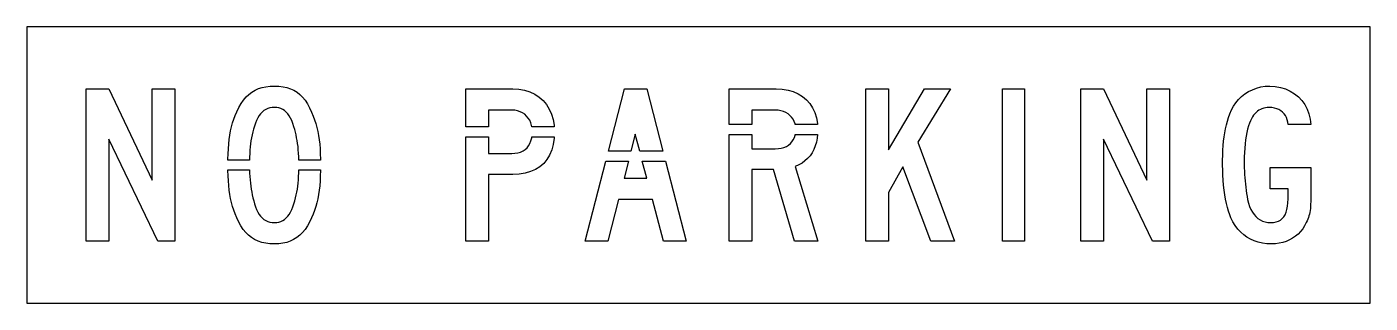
# Model space of a CAD drawing. Extents: x 0 to 68, y 0 to 14.
import ezdxf

# ---------------------------------------------------------------- set-up
doc = ezdxf.new("R2010")
doc.units = 0
doc.layers.add('CUT', color=7, linetype='Continuous')
doc.layers.add('OUTSIDE', color=1, linetype='Continuous')

msp = doc.modelspace()

# ---------------------------------------------------------------- linework, layer by layer
at = {"layer": 'CUT'}
for points in [[(13.7072, 8.0883), (13.684, 8.2359), (13.6576, 8.3797), (13.628, 8.5204), (13.5944, 8.6587), (13.5576, 8.7979), (13.5176, 8.9393), (13.4656, 9.1009), (13.4096, 9.247), (13.348, 9.3776), (13.2816, 9.4935), (13.2096, 9.5948), (13.1312, 9.6814), (13.048, 9.754), (12.9584, 9.8128), (12.8624, 9.8584), (12.76, 9.89), (12.6504, 9.9094), (12.5352, 9.9156), (12.4128, 9.9094), (12.2984, 9.89), (12.1912, 9.8584), (12.092, 9.8143), (11.9992, 9.7563), (11.9136, 9.6852), (11.8344, 9.6002), (11.7616, 9.502), (11.6944, 9.3892), (11.632, 9.2624), (11.576, 9.1217), (11.524, 8.9664), (11.4784, 8.8187), (11.4376, 8.6727), (11.4024, 8.5273), (11.3712, 8.3805), (11.3456, 8.2313), (11.324, 8.0783), (11.3072, 7.919), (11.2936, 7.7529), (11.284, 7.5782), (11.2768, 7.3927), (11.2739, 7.251), (10.1788, 7.251), (10.1792, 7.2976), (10.1872, 7.5666), (10.2, 7.8224), (10.2184, 8.0651), (10.244, 8.297), (10.2752, 8.5188), (10.3136, 8.7314), (10.36, 8.9362), (10.4136, 9.1341), (10.476, 9.3266), (10.5464, 9.5144), (10.6264, 9.6984), (10.7344, 9.9179), (10.8496, 10.115), (10.972, 10.2912), (11.1024, 10.4458), (11.2416, 10.5803), (11.3912, 10.6955), (11.5512, 10.7905), (11.7216, 10.8678), (11.9048, 10.9266), (12.1008, 10.9683), (12.3112, 10.9923), (12.5352, 11), (12.7592, 10.9923), (12.9688, 10.9675), (13.164, 10.9258), (13.3472, 10.8671), (13.5168, 10.789), (13.6752, 10.6916), (13.8224, 10.5749), (13.9592, 10.4381), (14.0864, 10.2796), (14.204, 10.0995), (14.3136, 9.897), (14.416, 9.6713), (14.4952, 9.4819), (14.5656, 9.2918), (14.628, 9.1001), (14.6816, 8.9038), (14.728, 8.7028), (14.7664, 8.4949), (14.7984, 8.2785), (14.8232, 8.052), (14.8416, 7.8139), (14.8552, 7.5627), (14.8624, 7.296), (14.8627, 7.251), (13.7673, 7.251), (13.7632, 7.4182), (13.7544, 7.6006), (13.7416, 7.7722), (13.7264, 7.9337)], [(64.9613, 4.6974), (64.9453, 4.6), (64.9261, 4.5072), (64.9029, 4.4184), (64.8757, 4.3318), (64.8445, 4.2483), (64.8093, 4.1656), (64.7701, 4.0844), (64.6853, 3.9206), (64.5877, 3.7691), (64.4773, 3.6292), (64.3549, 3.5016), (64.2205, 3.388), (64.0749, 3.2875), (63.9189, 3.2017), (63.7533, 3.1306), (63.5773, 3.0742), (63.3933, 3.0332), (63.2013, 3.0077), (63.0013, 3), (62.7677, 3.0093), (62.5453, 3.0379), (62.3341, 3.085), (62.1333, 3.1515), (61.9437, 3.2357), (61.7661, 3.3386), (61.6005, 3.4599), (61.4461, 3.5983), (61.3037, 3.7552), (61.1741, 3.9291), (61.0565, 4.12), (60.9525, 4.3287), (60.8909, 4.4817), (60.8333, 4.6533), (60.7797, 4.8427), (60.7309, 5.0475), (60.6861, 5.2655), (60.6469, 5.4951), (60.6125, 5.7331), (60.5845, 5.9782), (60.5613, 6.2278), (60.5445, 6.4806), (60.5349, 6.7341), (60.5309, 6.9861), (60.5333, 7.2512), (60.5389, 7.5055), (60.5485, 7.7482), (60.5637, 7.9809), (60.5829, 8.205), (60.6085, 8.4207), (60.6397, 8.6286), (60.6765, 8.8303), (60.7205, 9.0267), (60.7717, 9.2184), (60.8301, 9.4054), (60.8957, 9.5901), (60.9773, 9.7888), (61.0789, 9.9774), (61.1997, 10.1536), (61.3389, 10.3175), (61.4941, 10.4667), (61.6645, 10.6004), (61.8485, 10.7171), (62.0437, 10.8153), (62.2501, 10.8941), (62.4653, 10.9521), (62.6877, 10.9884), (62.9173, 11), (63.1989, 10.9838), (63.4669, 10.9351), (63.7189, 10.8555), (63.9549, 10.7472), (64.1709, 10.612), (64.3661, 10.4512), (64.5389, 10.2665), (64.6869, 10.0601), (64.8077, 9.8336), (64.9005, 9.5878), (64.9637, 9.325), (64.9941, 9.0475), (63.8437, 9.0475), (63.8293, 9.1728), (63.8021, 9.291), (63.7613, 9.4008), (63.7085, 9.502), (63.6429, 9.5932), (63.5661, 9.6752), (63.4781, 9.7455), (63.3797, 9.805), (63.2709, 9.8522), (63.1525, 9.887), (63.0253, 9.9086), (62.8893, 9.9156), (62.7925, 9.9117), (62.6997, 9.8993), (62.6109, 9.88), (62.5253, 9.8522), (62.4437, 9.8166), (62.3661, 9.7733), (62.2925, 9.7215), (62.2237, 9.662), (62.1589, 9.5948), (62.0981, 9.5198), (62.0421, 9.4371), (61.9909, 9.3459), (61.9365, 9.2408), (61.8861, 9.1171), (61.8389, 8.9764), (61.7965, 8.8195), (61.7581, 8.6487), (61.7245, 8.4647), (61.6949, 8.2692), (61.6709, 8.0643), (61.6517, 7.851), (61.6373, 7.6307), (61.6285, 7.4058), (61.6261, 7.1762), (61.6269, 7.0131), (61.6309, 6.8493), (61.6365, 6.6846), (61.6445, 6.52), (61.6549, 6.3561), (61.6677, 6.193), (61.6829, 6.0307), (61.7005, 5.8707), (61.7205, 5.7115), (61.7429, 5.5554), (61.7677, 5.4015), (61.7941, 5.2508), (61.8413, 5.0684), (61.8973, 4.9007), (61.9629, 4.7484), (62.0373, 4.6108), (62.1221, 4.4887), (62.2157, 4.3828), (62.3181, 4.2924), (62.4309, 4.2182), (62.5525, 4.1602), (62.6829, 4.1185), (62.8237, 4.0929), (62.9733, 4.0844), (63.1141, 4.0922), (63.2421, 4.1161), (63.3581, 4.1563), (63.4605, 4.2128), (63.5509, 4.2862), (63.6293, 4.3758), (63.6949, 4.4825), (63.7485, 4.607), (63.7901, 4.7484), (63.8197, 4.9069), (63.8373, 5.0831), (63.8437, 5.2779), (63.8437, 5.7934), (62.9453, 5.7934), (62.9453, 6.8779), (64.9941, 6.8779), (64.9941, 5.2779), (64.9933, 5.1465), (64.9893, 5.0236), (64.9829, 4.9084), (64.9733, 4.7994)], [(3.0059, 3.1353), (3.0059, 10.8647), (4.1563, 10.8647), (6.3459, 6.2271), (6.3459, 10.8647), (7.4971, 10.8647), (7.4971, 3.1353), (6.6267, 3.1353), (4.1563, 8.3156), (4.1563, 3.1353)], [(25.3836, 9.3799), (25.2996, 9.4819), (25.202, 9.5693), (25.0924, 9.6435), (24.9716, 9.7022), (24.8396, 9.7447), (24.6988, 9.771), (24.5484, 9.7795), (23.3692, 9.7795), (23.3692, 8.9322), (22.2188, 8.9322), (22.2188, 10.8647), (24.6044, 10.8647), (24.9116, 10.847), (25.1988, 10.7944), (25.466, 10.7086), (25.7116, 10.5919), (25.934, 10.4443), (26.1308, 10.268), (26.302, 10.0647), (26.4444, 9.8359), (26.5588, 9.5832), (26.6412, 9.308), (26.6924, 9.0112), (26.6968, 8.9322), (25.5647, 8.9322), (25.5532, 9.0012), (25.5116, 9.1395), (25.4548, 9.2655)], [(31.3832, 10.8647), (32.1995, 7.6985), (31.0219, 7.6985), (30.7936, 8.5598), (30.5762, 7.6985), (29.4437, 7.6985), (30.26, 10.8647)], [(38.6316, 9.5152), (38.534, 9.594), (38.4244, 9.6597), (38.3036, 9.7115), (38.1716, 9.7494), (38.0308, 9.7718), (37.8804, 9.7795), (36.7012, 9.7795), (36.7012, 9.0543), (35.5508, 9.0543), (35.5508, 10.8647), (37.9364, 10.8647), (38.2436, 10.8477), (38.5308, 10.799), (38.798, 10.7179), (39.0436, 10.6073), (39.266, 10.4682), (39.4628, 10.302), (39.634, 10.1096), (39.7764, 9.8924), (39.8908, 9.652), (39.9732, 9.3892), (40.0244, 9.1063), (40.0274, 9.0543), (38.8905, 9.0543), (38.8852, 9.0831), (38.8436, 9.2075), (38.7868, 9.3219), (38.7156, 9.4247)], [(42.4696, 3.1353), (42.4696, 10.8647), (43.62, 10.8647), (43.62, 7.7729), (45.4448, 10.8647), (46.764, 10.8647), (45.108, 8.1525), (46.9608, 3.1353), (45.7536, 3.1353), (44.3504, 6.9049), (43.62, 5.6033), (43.62, 3.1353)], [(49.3884, 3.1353), (49.3884, 10.8647), (50.5108, 10.8647), (50.5108, 3.1353)], [(53.36, 10.8647), (54.5104, 10.8647), (56.7, 6.2271), (56.7, 10.8647), (57.8512, 10.8647), (57.8512, 3.1353), (56.9808, 3.1353), (54.5104, 8.3156), (54.5104, 3.1353), (53.36, 3.1353)], [(25.7492, 6.7743), (25.502, 6.6661), (25.2284, 6.588), (24.9292, 6.5409), (24.6044, 6.5254), (23.3692, 6.5254), (23.3692, 3.1353), (22.2188, 3.1353), (22.2188, 8.4302), (23.3692, 8.4302), (23.3692, 7.5828), (24.5484, 7.5828), (24.71, 7.5913), (24.8596, 7.6168), (24.9948, 7.6578), (25.1172, 7.715), (25.226, 7.7869), (25.3204, 7.875), (25.4012, 7.977), (25.4676, 8.0937), (25.5196, 8.2236), (25.5572, 8.3681), (25.566, 8.4302), (26.6975, 8.4302), (26.694, 8.3557), (26.6476, 8.045), (26.57, 7.7614), (26.4636, 7.5055), (26.3276, 7.279), (26.1628, 7.0812), (25.9692, 6.9134)], [(36.7012, 7.8271), (37.8804, 7.8271), (38.042, 7.8348), (38.1916, 7.8564), (38.3268, 7.892), (38.4492, 7.9414), (38.558, 8.0048), (38.6524, 8.0814), (38.7332, 8.171), (38.7996, 8.273), (38.8516, 8.3882), (38.8892, 8.515), (38.8952, 8.5523), (40.031, 8.5523), (40.0092, 8.3635), (39.9684, 8.1602), (39.9116, 7.9685), (39.8388, 7.79), (39.7508, 7.6238), (39.646, 7.4715), (39.526, 7.3331), (39.3908, 7.2095), (39.2396, 7.1013), (39.0724, 7.0085), (38.8908, 6.932), (40.042, 3.1353), (38.8628, 3.1353), (37.7964, 6.7697), (36.7012, 6.7697), (36.7012, 3.1353), (35.5508, 3.1353), (35.5508, 8.5523), (36.7012, 8.5523)], [(30.232, 6.3353), (31.3832, 6.3353), (31.1549, 7.1965), (32.3289, 7.1965), (33.376, 3.1353), (32.2248, 3.1353), (31.6632, 5.2508), (29.9512, 5.2508), (29.4176, 3.1353), (28.2672, 3.1353), (29.3143, 7.1965), (30.4494, 7.1965)], [(14.728, 5.2871), (14.6816, 5.0846), (14.628, 4.8891), (14.5656, 4.6989), (14.4952, 4.5127), (14.416, 4.3287), (14.3136, 4.1084), (14.2024, 3.9098), (14.0824, 3.732), (13.9528, 3.5743), (13.8136, 3.4367), (13.6648, 3.3185), (13.5048, 3.2195), (13.3344, 3.1391), (13.1528, 3.0773), (12.9592, 3.034), (12.7528, 3.0085), (12.5352, 3), (12.304, 3.0085), (12.0896, 3.034), (11.8896, 3.0773), (11.7032, 3.1391), (11.5304, 3.2195), (11.3704, 3.3185), (11.2216, 3.4367), (11.0832, 3.5743), (10.956, 3.732), (10.8376, 3.9098), (10.728, 4.1084), (10.6264, 4.3287), (10.5464, 4.5181), (10.476, 4.7082), (10.4136, 4.9007), (10.36, 5.097), (10.3136, 5.2987), (10.2752, 5.5082), (10.244, 5.727), (10.2184, 5.9557), (10.2, 6.1977), (10.1872, 6.4528), (10.1792, 6.7248), (10.179, 6.749), (11.2744, 6.749), (11.2784, 6.5934), (11.2872, 6.4141), (11.3, 6.2448), (11.316, 6.0841), (11.3352, 5.9287), (11.3576, 5.778), (11.384, 5.6303), (11.4136, 5.4835), (11.4472, 5.3366), (11.484, 5.1874), (11.524, 5.0336), (11.576, 4.8783), (11.632, 4.7376), (11.6944, 4.6108), (11.7616, 4.498), (11.8344, 4.3998), (11.9136, 4.3148), (11.9992, 4.2437), (12.092, 4.1857), (12.1912, 4.1416), (12.2984, 4.11), (12.4128, 4.0906), (12.5352, 4.0844), (12.6504, 4.0906), (12.76, 4.11), (12.8624, 4.1416), (12.9584, 4.1857), (13.048, 4.2437), (13.1312, 4.3148), (13.2096, 4.3998), (13.2816, 4.498), (13.348, 4.6108), (13.4096, 4.7376), (13.4656, 4.8783), (13.5176, 5.0336), (13.564, 5.1867), (13.604, 5.3351), (13.64, 5.4804), (13.6704, 5.6257), (13.696, 5.7718), (13.7176, 5.9217), (13.7344, 6.0779), (13.748, 6.241), (13.7584, 6.4141), (13.7648, 6.5996), (13.7678, 6.749), (14.8626, 6.749), (14.8624, 6.7241), (14.8552, 6.4512), (14.8416, 6.1938), (14.8232, 5.9496), (14.7984, 5.7185), (14.7664, 5.4982)]]:
    msp.add_lwpolyline(points, close=True, dxfattribs=at)
at = {"layer": 'OUTSIDE'}
msp.add_lwpolyline([(0, 0), (68, 0), (68, 14), (0, 14)], close=True, dxfattribs=at)

doc.saveas('drawing.dxf')
